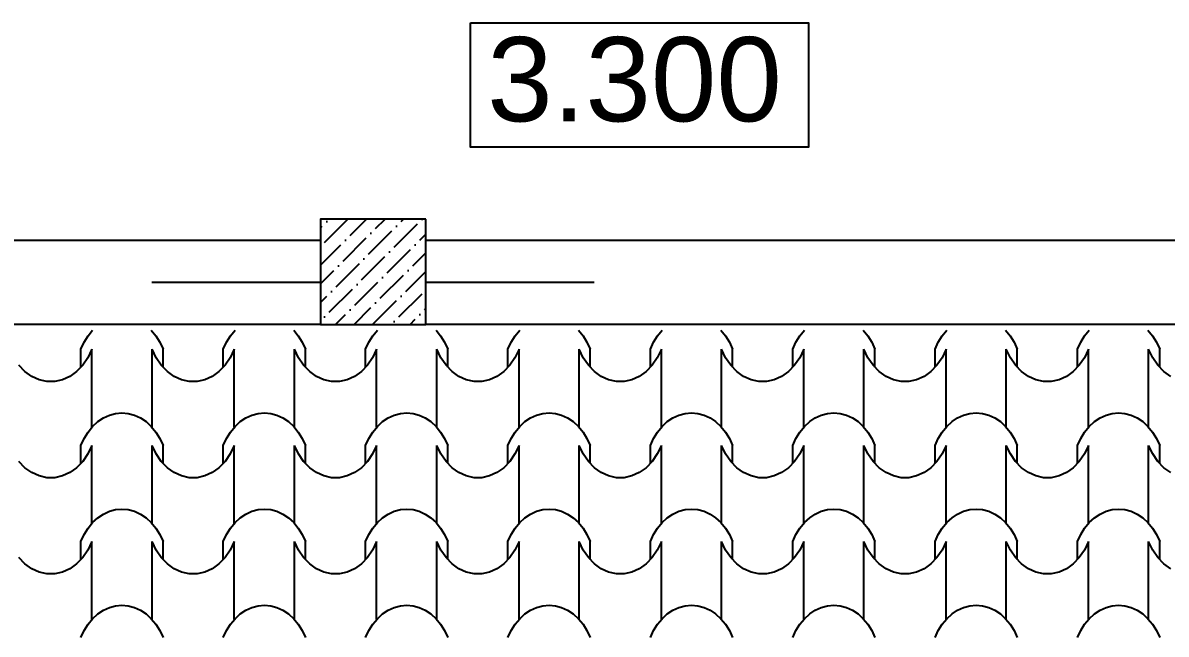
# Model space of a CAD drawing. Header units: millimetres. Extents: x 42452 to 2852333, y -419346 to 834876.
# Drawn here: x 2629564 to 2634989, y 672191 to 675093 of the extents above; entities that cross this region are included whole.
import ezdxf

# ---------------------------------------------------------------- set-up
doc = ezdxf.new("R2010")
doc.units = ezdxf.units.MM
doc.layers.add('memar', color=7, linetype='Continuous', lineweight=25)
doc.styles.add('GENERATED_STYLE_1', font='times.ttf')

msp = doc.modelspace()

# ---------------------------------------------------------------- hatches: boundary and pattern name
at = {"layer": 'memar', "lineweight": 25}
h = msp.add_hatch(dxfattribs=at)
h.set_pattern_fill('ANSI36', color=256, scale=500)
h.set_pattern_definition([(45, (896837.99, 3130561.63), (33.1456304, 121.533978), [156.25, -31.25, 0, -31.25])])
h.paths.add_polyline_path([(2630976.13986, 674161.54702), (2630976.13986, 673661.54702), (2631476.13986, 673661.54702), (2631476.13986, 674161.54702)])

# ---------------------------------------------------------------- linework, layer by layer
at = {"layer": 'memar', "color": 7, "linetype": 'Continuous', "lineweight": 25}
for p, q in [((2629873.83247, 673607.20782), (2629895.65446, 673633.83559)), ((2630173.99548, 673633.83559), (2630195.81747, 673607.20782)), ((2630549.39196, 673607.20782), (2630571.21395, 673633.83559)), ((2630849.55498, 673633.83559), (2630871.37697, 673607.20782)), ((2631224.95146, 673607.20782), (2631246.77345, 673633.83559)), ((2631525.11447, 673633.83559), (2631546.93646, 673607.20782)), ((2631900.51095, 673607.20782), (2631922.33294, 673633.83559)), ((2632200.67396, 673633.83559), (2632222.49595, 673607.20782)), ((2632576.07044, 673607.20782), (2632597.89243, 673633.83559)), ((2632876.23346, 673633.83559), (2632898.05545, 673607.20782)), ((2633251.62994, 673607.20782), (2633273.45193, 673633.83559)), ((2633551.79295, 673633.83559), (2633573.61494, 673607.20782)), ((2633927.18943, 673607.20782), (2633949.01142, 673633.83559)), ((2634227.35245, 673633.83559), (2634249.17443, 673607.20782)), ((2634602.74893, 673607.20782), (2634624.57092, 673633.83559)), ((2634902.91194, 673633.83559), (2634924.73393, 673607.20782)), ((2629839.80774, 673543.73813), (2629855.09716, 673576.98216)), ((2629855.09716, 673576.98216), (2629873.83247, 673607.20782)), ((2630195.81747, 673607.20782), (2630214.55278, 673576.98216)), ((2630214.55278, 673576.98216), (2630229.8422, 673543.73813)), ((2630515.36724, 673543.73813), (2630530.65666, 673576.98216)), ((2630530.65666, 673576.98216), (2630549.39196, 673607.20782)), ((2630871.37697, 673607.20782), (2630890.11227, 673576.98216)), ((2630890.11227, 673576.98216), (2630905.40169, 673543.73813)), ((2631190.92673, 673543.73813), (2631206.21615, 673576.98216)), ((2631206.21615, 673576.98216), (2631224.95146, 673607.20782)), ((2631546.93646, 673607.20782), (2631565.67177, 673576.98216)), ((2631565.67177, 673576.98216), (2631580.96119, 673543.73813)), ((2631866.48622, 673543.73813), (2631881.77564, 673576.98216)), ((2631881.77564, 673576.98216), (2631900.51095, 673607.20782)), ((2632222.49595, 673607.20782), (2632241.23126, 673576.98216)), ((2632241.23126, 673576.98216), (2632256.52068, 673543.73813)), ((2632542.04572, 673543.73813), (2632557.33514, 673576.98216)), ((2632557.33514, 673576.98216), (2632576.07044, 673607.20782)), ((2632898.05545, 673607.20782), (2632916.79076, 673576.98216)), ((2632916.79076, 673576.98216), (2632932.08017, 673543.73813)), ((2633217.60521, 673543.73813), (2633232.89463, 673576.98216)), ((2633232.89463, 673576.98216), (2633251.62994, 673607.20782)), ((2633573.61494, 673607.20782), (2633592.35025, 673576.98216)), ((2633592.35025, 673576.98216), (2633607.63967, 673543.73813)), ((2633893.16471, 673543.73813), (2633908.45412, 673576.98216)), ((2633908.45412, 673576.98216), (2633927.18943, 673607.20782)), ((2634249.17443, 673607.20782), (2634267.90974, 673576.98216)), ((2634267.90974, 673576.98216), (2634283.19916, 673543.73813)), ((2634568.7242, 673543.73813), (2634584.01362, 673576.98216)), ((2634584.01362, 673576.98216), (2634602.74893, 673607.20782)), ((2634924.73393, 673607.20782), (2634943.46924, 673576.98216)), ((2634943.46924, 673576.98216), (2634958.75866, 673543.73813)), ((2629839.80774, 673458.65413), (2629839.80774, 673543.73813)), ((2629872.74329, 673503.22893), (2629848.32555, 673467.49899)), ((2629892.06245, 673543.73813), (2629872.74329, 673503.22893)), ((2629892.06245, 673358.66444), (2629892.06245, 673543.73813)), ((2630177.58749, 673358.66444), (2630177.58749, 673543.73813)), ((2630196.90665, 673503.22893), (2630177.58749, 673543.73813)), ((2630221.32439, 673467.49899), (2630196.90665, 673503.22893)), ((2630229.8422, 673458.65413), (2630229.8422, 673543.73813)), ((2630515.36724, 673458.65413), (2630515.36724, 673543.73813)), ((2630548.30278, 673503.22893), (2630523.88505, 673467.49899)), ((2630567.62195, 673543.73813), (2630548.30278, 673503.22893)), ((2630567.62195, 673358.66444), (2630567.62195, 673543.73813)), ((2630853.14698, 673358.66444), (2630853.14698, 673543.73813)), ((2630872.46615, 673503.22893), (2630853.14698, 673543.73813)), ((2630896.88388, 673467.49899), (2630872.46615, 673503.22893)), ((2630905.40169, 673458.65413), (2630905.40169, 673543.73813)), ((2631190.92673, 673458.65413), (2631190.92673, 673543.73813)), ((2631223.86228, 673503.22893), (2631199.44454, 673467.49899)), ((2631243.18144, 673543.73813), (2631223.86228, 673503.22893)), ((2631243.18144, 673358.66444), (2631243.18144, 673543.73813)), ((2631528.70648, 673358.66444), (2631528.70648, 673543.73813)), ((2631548.02564, 673503.22893), (2631528.70648, 673543.73813)), ((2631572.44338, 673467.49899), (2631548.02564, 673503.22893)), ((2631580.96119, 673458.65413), (2631580.96119, 673543.73813)), ((2631866.48622, 673458.65413), (2631866.48622, 673543.73813)), ((2631899.42177, 673503.22893), (2631875.00403, 673467.49899)), ((2631918.74093, 673543.73813), (2631899.42177, 673503.22893)), ((2631918.74093, 673358.66444), (2631918.74093, 673543.73813)), ((2632204.26597, 673358.66444), (2632204.26597, 673543.73813)), ((2632223.58514, 673503.22893), (2632204.26597, 673543.73813)), ((2632248.00287, 673467.49899), (2632223.58514, 673503.22893)), ((2632256.52068, 673458.65413), (2632256.52068, 673543.73813)), ((2632542.04572, 673458.65413), (2632542.04572, 673543.73813)), ((2632574.98126, 673503.22893), (2632550.56353, 673467.49899)), ((2632594.30043, 673543.73813), (2632574.98126, 673503.22893)), ((2632594.30043, 673358.66444), (2632594.30043, 673543.73813)), ((2632879.82547, 673358.66444), (2632879.82547, 673543.73813)), ((2632899.14463, 673503.22893), (2632879.82547, 673543.73813)), ((2632923.56236, 673467.49899), (2632899.14463, 673503.22893)), ((2632932.08017, 673458.65413), (2632932.08017, 673543.73813)), ((2633217.60521, 673458.65413), (2633217.60521, 673543.73813)), ((2633250.54076, 673503.22893), (2633226.12302, 673467.49899)), ((2633269.85992, 673543.73813), (2633250.54076, 673503.22893)), ((2633269.85992, 673358.66444), (2633269.85992, 673543.73813)), ((2633555.38496, 673358.66444), (2633555.38496, 673543.73813)), ((2633574.70412, 673503.22893), (2633555.38496, 673543.73813)), ((2633599.12186, 673467.49899), (2633574.70412, 673503.22893)), ((2633607.63967, 673458.65413), (2633607.63967, 673543.73813)), ((2633893.16471, 673458.65413), (2633893.16471, 673543.73813)), ((2633926.10025, 673503.22893), (2633901.68252, 673467.49899)), ((2633945.41941, 673543.73813), (2633926.10025, 673503.22893)), ((2633945.41941, 673358.66444), (2633945.41941, 673543.73813)), ((2634230.94445, 673358.66444), (2634230.94445, 673543.73813)), ((2634250.26362, 673503.22893), (2634230.94445, 673543.73813)), ((2634274.68135, 673467.49899), (2634250.26362, 673503.22893)), ((2634283.19916, 673458.65413), (2634283.19916, 673543.73813)), ((2634568.7242, 673458.65413), (2634568.7242, 673543.73813)), ((2634601.65974, 673503.22893), (2634577.24201, 673467.49899)), ((2634620.97891, 673543.73813), (2634601.65974, 673503.22893)), ((2634620.97891, 673358.66444), (2634620.97891, 673543.73813)), ((2634906.50395, 673358.66444), (2634906.50395, 673543.73813)), ((2634925.82311, 673503.22893), (2634906.50395, 673543.73813)), ((2634950.24085, 673467.49899), (2634925.82311, 673503.22893)), ((2634958.75866, 673458.65413), (2634958.75866, 673543.73813)), ((2629574.57262, 673437.58517), (2629545.7649, 673467.49899)), ((2629848.32555, 673467.49899), (2629819.51782, 673437.58517)), ((2630250.13212, 673437.58517), (2630221.32439, 673467.49899)), ((2630523.88505, 673467.49899), (2630495.07732, 673437.58517)), ((2630925.69161, 673437.58517), (2630896.88388, 673467.49899)), ((2631199.44454, 673467.49899), (2631170.63681, 673437.58517)), ((2631601.2511, 673437.58517), (2631572.44338, 673467.49899)), ((2631875.00403, 673467.49899), (2631846.19631, 673437.58517)), ((2632276.8106, 673437.58517), (2632248.00287, 673467.49899)), ((2632550.56353, 673467.49899), (2632521.7558, 673437.58517)), ((2632952.37009, 673437.58517), (2632923.56236, 673467.49899)), ((2633226.12302, 673467.49899), (2633197.31529, 673437.58517)), ((2633627.92959, 673437.58517), (2633599.12186, 673467.49899)), ((2633901.68252, 673467.49899), (2633872.87479, 673437.58517)), ((2634303.48908, 673437.58517), (2634274.68135, 673467.49899)), ((2634577.24201, 673467.49899), (2634548.43428, 673437.58517)), ((2634979.04857, 673437.58517), (2634950.24085, 673467.49899)), ((2629606.93438, 673414.35552), (2629574.57262, 673437.58517)), ((2629641.91105, 673398.48415), (2629606.93438, 673414.35552)), ((2629678.48766, 673390.43163), (2629641.91105, 673398.48415)), ((2629752.1794, 673398.48415), (2629715.60279, 673390.43163)), ((2629787.15607, 673414.35552), (2629752.1794, 673398.48415)), ((2629819.51782, 673437.58517), (2629787.15607, 673414.35552)), ((2630282.49387, 673414.35552), (2630250.13212, 673437.58517)), ((2630317.47054, 673398.48415), (2630282.49387, 673414.35552)), ((2630354.04715, 673390.43163), (2630317.47054, 673398.48415)), ((2630427.73889, 673398.48415), (2630391.16228, 673390.43163)), ((2630462.71557, 673414.35552), (2630427.73889, 673398.48415)), ((2630495.07732, 673437.58517), (2630462.71557, 673414.35552)), ((2630958.05336, 673414.35552), (2630925.69161, 673437.58517)), ((2630993.03004, 673398.48415), (2630958.05336, 673414.35552)), ((2631029.60665, 673390.43163), (2630993.03004, 673398.48415)), ((2631103.29839, 673398.48415), (2631066.72178, 673390.43163)), ((2631138.27506, 673414.35552), (2631103.29839, 673398.48415)), ((2631170.63681, 673437.58517), (2631138.27506, 673414.35552)), ((2631633.61286, 673414.35552), (2631601.2511, 673437.58517)), ((2631668.58953, 673398.48415), (2631633.61286, 673414.35552)), ((2631705.16614, 673390.43163), (2631668.58953, 673398.48415)), ((2631778.85788, 673398.48415), (2631742.28127, 673390.43163)), ((2631813.83455, 673414.35552), (2631778.85788, 673398.48415)), ((2631846.19631, 673437.58517), (2631813.83455, 673414.35552)), ((2632309.17235, 673414.35552), (2632276.8106, 673437.58517)), ((2632344.14903, 673398.48415), (2632309.17235, 673414.35552)), ((2632380.72563, 673390.43163), (2632344.14903, 673398.48415)), ((2632454.41737, 673398.48415), (2632417.84076, 673390.43163)), ((2632489.39405, 673414.35552), (2632454.41737, 673398.48415)), ((2632521.7558, 673437.58517), (2632489.39405, 673414.35552)), ((2632984.73185, 673414.35552), (2632952.37009, 673437.58517)), ((2633019.70852, 673398.48415), (2632984.73185, 673414.35552)), ((2633056.28513, 673390.43163), (2633019.70852, 673398.48415)), ((2633129.97687, 673398.48415), (2633093.40026, 673390.43163)), ((2633164.95354, 673414.35552), (2633129.97687, 673398.48415)), ((2633197.31529, 673437.58517), (2633164.95354, 673414.35552)), ((2633660.29134, 673414.35552), (2633627.92959, 673437.58517)), ((2633695.26801, 673398.48415), (2633660.29134, 673414.35552)), ((2633731.84462, 673390.43163), (2633695.26801, 673398.48415)), ((2633805.53636, 673398.48415), (2633768.95975, 673390.43163)), ((2633840.51303, 673414.35552), (2633805.53636, 673398.48415)), ((2633872.87479, 673437.58517), (2633840.51303, 673414.35552)), ((2634335.85083, 673414.35552), (2634303.48908, 673437.58517)), ((2634370.82751, 673398.48415), (2634335.85083, 673414.35552)), ((2634407.40412, 673390.43163), (2634370.82751, 673398.48415)), ((2634481.09585, 673398.48415), (2634444.51925, 673390.43163)), ((2634516.07253, 673414.35552), (2634481.09585, 673398.48415)), ((2634548.43428, 673437.58517), (2634516.07253, 673414.35552)), ((2635011.41033, 673414.35552), (2634979.04857, 673437.58517)), ((2629697.04522, 673390.43163), (2629678.48766, 673390.43163)), ((2629715.60279, 673390.43163), (2629697.04522, 673390.43163)), ((2629892.06245, 673173.59076), (2629892.06245, 673358.66444)), ((2630177.58749, 673173.59076), (2630177.58749, 673358.66444)), ((2630372.60472, 673390.43163), (2630354.04715, 673390.43163)), ((2630391.16228, 673390.43163), (2630372.60472, 673390.43163)), ((2630567.62195, 673173.59076), (2630567.62195, 673358.66444)), ((2630853.14698, 673173.59076), (2630853.14698, 673358.66444)), ((2631048.16421, 673390.43163), (2631029.60665, 673390.43163)), ((2631066.72178, 673390.43163), (2631048.16421, 673390.43163)), ((2631243.18144, 673173.59076), (2631243.18144, 673358.66444)), ((2631528.70648, 673173.59076), (2631528.70648, 673358.66444)), ((2631723.72371, 673390.43163), (2631705.16614, 673390.43163)), ((2631742.28127, 673390.43163), (2631723.72371, 673390.43163)), ((2631918.74093, 673173.59076), (2631918.74093, 673358.66444)), ((2632204.26597, 673173.59076), (2632204.26597, 673358.66444)), ((2632399.2832, 673390.43163), (2632380.72563, 673390.43163)), ((2632417.84076, 673390.43163), (2632399.2832, 673390.43163)), ((2632594.30043, 673173.59076), (2632594.30043, 673358.66444)), ((2632879.82547, 673173.59076), (2632879.82547, 673358.66444)), ((2633074.84269, 673390.43163), (2633056.28513, 673390.43163)), ((2633093.40026, 673390.43163), (2633074.84269, 673390.43163)), ((2633269.85992, 673173.59076), (2633269.85992, 673358.66444)), ((2633555.38496, 673173.59076), (2633555.38496, 673358.66444)), ((2633750.40219, 673390.43163), (2633731.84462, 673390.43163)), ((2633768.95975, 673390.43163), (2633750.40219, 673390.43163)), ((2633945.41941, 673173.59076), (2633945.41941, 673358.66444)), ((2634230.94445, 673173.59076), (2634230.94445, 673358.66444)), ((2634425.96168, 673390.43163), (2634407.40412, 673390.43163)), ((2634444.51925, 673390.43163), (2634425.96168, 673390.43163)), ((2634620.97891, 673173.59076), (2634620.97891, 673358.66444)), ((2634906.50395, 673173.59076), (2634906.50395, 673358.66444)), ((2629975.20983, 673231.08014), (2630004.72889, 673239.03852)), ((2630004.72889, 673239.03852), (2630034.82497, 673241.70837)), ((2630034.82497, 673241.70837), (2630064.92105, 673239.03852)), ((2630064.92105, 673239.03852), (2630094.44011, 673231.08014)), ((2630650.76933, 673231.08014), (2630680.28838, 673239.03852)), ((2630680.28838, 673239.03852), (2630710.38446, 673241.70837)), ((2630710.38446, 673241.70837), (2630740.48055, 673239.03852)), ((2630740.48055, 673239.03852), (2630769.9996, 673231.08014)), ((2631326.32882, 673231.08014), (2631355.84788, 673239.03852)), ((2631355.84788, 673239.03852), (2631385.94396, 673241.70837)), ((2631385.94396, 673241.70837), (2631416.04004, 673239.03852)), ((2631416.04004, 673239.03852), (2631445.5591, 673231.08014)), ((2632001.88831, 673231.08014), (2632031.40737, 673239.03852)), ((2632031.40737, 673239.03852), (2632061.50345, 673241.70837)), ((2632061.50345, 673241.70837), (2632091.59954, 673239.03852)), ((2632091.59954, 673239.03852), (2632121.11859, 673231.08014)), ((2632677.44781, 673231.08014), (2632706.96686, 673239.03852)), ((2632706.96686, 673239.03852), (2632737.06295, 673241.70837)), ((2632737.06295, 673241.70837), (2632767.15903, 673239.03852)), ((2632767.15903, 673239.03852), (2632796.67809, 673231.08014)), ((2633353.0073, 673231.08014), (2633382.52636, 673239.03852)), ((2633382.52636, 673239.03852), (2633412.62244, 673241.70837)), ((2633412.62244, 673241.70837), (2633442.71852, 673239.03852)), ((2633442.71852, 673239.03852), (2633472.23758, 673231.08014)), ((2634028.56679, 673231.08014), (2634058.08585, 673239.03852)), ((2634058.08585, 673239.03852), (2634088.18193, 673241.70837)), ((2634088.18193, 673241.70837), (2634118.27802, 673239.03852)), ((2634118.27802, 673239.03852), (2634147.79707, 673231.08014)), ((2634704.12629, 673231.08014), (2634733.64534, 673239.03852)), ((2634733.64534, 673239.03852), (2634763.74143, 673241.70837)), ((2634763.74143, 673241.70837), (2634793.83751, 673239.03852)), ((2634793.83751, 673239.03852), (2634823.35657, 673231.08014)), ((2629895.65446, 673177.48726), (2629920.14474, 673200.00663)), ((2629920.14474, 673200.00663), (2629946.83377, 673217.98582)), ((2629946.83377, 673217.98582), (2629975.20983, 673231.08014)), ((2630094.44011, 673231.08014), (2630122.81618, 673217.98582)), ((2630122.81618, 673217.98582), (2630149.5052, 673200.00663)), ((2630149.5052, 673200.00663), (2630173.99548, 673177.48726)), ((2630571.21395, 673177.48726), (2630595.70423, 673200.00663)), ((2630595.70423, 673200.00663), (2630622.39326, 673217.98582)), ((2630622.39326, 673217.98582), (2630650.76933, 673231.08014)), ((2630769.9996, 673231.08014), (2630798.37567, 673217.98582)), ((2630798.37567, 673217.98582), (2630825.0647, 673200.00663)), ((2630825.0647, 673200.00663), (2630849.55498, 673177.48726)), ((2631246.77345, 673177.48726), (2631271.26373, 673200.00663)), ((2631271.26373, 673200.00663), (2631297.95275, 673217.98582)), ((2631297.95275, 673217.98582), (2631326.32882, 673231.08014)), ((2631445.5591, 673231.08014), (2631473.93516, 673217.98582)), ((2631473.93516, 673217.98582), (2631500.62419, 673200.00663)), ((2631500.62419, 673200.00663), (2631525.11447, 673177.48726)), ((2631922.33294, 673177.48726), (2631946.82322, 673200.00663)), ((2631946.82322, 673200.00663), (2631973.51225, 673217.98582)), ((2631973.51225, 673217.98582), (2632001.88831, 673231.08014)), ((2632121.11859, 673231.08014), (2632149.49466, 673217.98582)), ((2632149.49466, 673217.98582), (2632176.18368, 673200.00663)), ((2632176.18368, 673200.00663), (2632200.67396, 673177.48726)), ((2632597.89243, 673177.48726), (2632622.38272, 673200.00663)), ((2632622.38272, 673200.00663), (2632649.07174, 673217.98582)), ((2632649.07174, 673217.98582), (2632677.44781, 673231.08014)), ((2632796.67809, 673231.08014), (2632825.05415, 673217.98582)), ((2632825.05415, 673217.98582), (2632851.74318, 673200.00663)), ((2632851.74318, 673200.00663), (2632876.23346, 673177.48726)), ((2633273.45193, 673177.48726), (2633297.94221, 673200.00663)), ((2633297.94221, 673200.00663), (2633324.63123, 673217.98582)), ((2633324.63123, 673217.98582), (2633353.0073, 673231.08014)), ((2633472.23758, 673231.08014), (2633500.61364, 673217.98582)), ((2633500.61364, 673217.98582), (2633527.30267, 673200.00663)), ((2633527.30267, 673200.00663), (2633551.79295, 673177.48726)), ((2633949.01142, 673177.48726), (2633973.5017, 673200.00663)), ((2633973.5017, 673200.00663), (2634000.19073, 673217.98582)), ((2634000.19073, 673217.98582), (2634028.56679, 673231.08014)), ((2634147.79707, 673231.08014), (2634176.17314, 673217.98582)), ((2634176.17314, 673217.98582), (2634202.86216, 673200.00663)), ((2634202.86216, 673200.00663), (2634227.35245, 673177.48726)), ((2634624.57092, 673177.48726), (2634649.0612, 673200.00663)), ((2634649.0612, 673200.00663), (2634675.75022, 673217.98582)), ((2634675.75022, 673217.98582), (2634704.12629, 673231.08014)), ((2634823.35657, 673231.08014), (2634851.73263, 673217.98582)), ((2634851.73263, 673217.98582), (2634878.42166, 673200.00663)), ((2634878.42166, 673200.00663), (2634902.91194, 673177.48726)), ((2629855.09716, 673120.63382), (2629873.83247, 673150.85948)), ((2629873.83247, 673150.85948), (2629895.65446, 673177.48726)), ((2630173.99548, 673177.48726), (2630195.81747, 673150.85948)), ((2630195.81747, 673150.85948), (2630214.55278, 673120.63382)), ((2630530.65666, 673120.63382), (2630549.39196, 673150.85948)), ((2630549.39196, 673150.85948), (2630571.21395, 673177.48726)), ((2630849.55498, 673177.48726), (2630871.37697, 673150.85948)), ((2630871.37697, 673150.85948), (2630890.11227, 673120.63382)), ((2631206.21615, 673120.63382), (2631224.95146, 673150.85948)), ((2631224.95146, 673150.85948), (2631246.77345, 673177.48726)), ((2631525.11447, 673177.48726), (2631546.93646, 673150.85948)), ((2631546.93646, 673150.85948), (2631565.67177, 673120.63382)), ((2631881.77564, 673120.63382), (2631900.51095, 673150.85948)), ((2631900.51095, 673150.85948), (2631922.33294, 673177.48726)), ((2632200.67396, 673177.48726), (2632222.49595, 673150.85948)), ((2632222.49595, 673150.85948), (2632241.23126, 673120.63382)), ((2632557.33514, 673120.63382), (2632576.07044, 673150.85948)), ((2632576.07044, 673150.85948), (2632597.89243, 673177.48726)), ((2632876.23346, 673177.48726), (2632898.05545, 673150.85948)), ((2632898.05545, 673150.85948), (2632916.79076, 673120.63382)), ((2633232.89463, 673120.63382), (2633251.62994, 673150.85948)), ((2633251.62994, 673150.85948), (2633273.45193, 673177.48726)), ((2633551.79295, 673177.48726), (2633573.61494, 673150.85948)), ((2633573.61494, 673150.85948), (2633592.35025, 673120.63382)), ((2633908.45412, 673120.63382), (2633927.18943, 673150.85948)), ((2633927.18943, 673150.85948), (2633949.01142, 673177.48726)), ((2634227.35245, 673177.48726), (2634249.17443, 673150.85948)), ((2634249.17443, 673150.85948), (2634267.90974, 673120.63382)), ((2634584.01362, 673120.63382), (2634602.74893, 673150.85948)), ((2634602.74893, 673150.85948), (2634624.57092, 673177.48726)), ((2634902.91194, 673177.48726), (2634924.73393, 673150.85948)), ((2634924.73393, 673150.85948), (2634943.46924, 673120.63382)), ((2629839.80774, 673087.38979), (2629855.09716, 673120.63382)), ((2629839.80774, 673002.3058), (2629839.80774, 673087.38979)), ((2629892.06245, 673087.38979), (2629872.74329, 673046.88059)), ((2629892.06245, 672902.31611), (2629892.06245, 673087.38979)), ((2630177.58749, 672902.31611), (2630177.58749, 673087.38979)), ((2630196.90665, 673046.88059), (2630177.58749, 673087.38979)), ((2630214.55278, 673120.63382), (2630229.8422, 673087.38979)), ((2630229.8422, 673002.3058), (2630229.8422, 673087.38979)), ((2630515.36724, 673087.38979), (2630530.65666, 673120.63382)), ((2630515.36724, 673002.3058), (2630515.36724, 673087.38979)), ((2630567.62195, 673087.38979), (2630548.30278, 673046.88059)), ((2630567.62195, 672902.31611), (2630567.62195, 673087.38979)), ((2630853.14698, 672902.31611), (2630853.14698, 673087.38979)), ((2630872.46615, 673046.88059), (2630853.14698, 673087.38979)), ((2630890.11227, 673120.63382), (2630905.40169, 673087.38979)), ((2630905.40169, 673002.3058), (2630905.40169, 673087.38979)), ((2631190.92673, 673087.38979), (2631206.21615, 673120.63382)), ((2631190.92673, 673002.3058), (2631190.92673, 673087.38979)), ((2631243.18144, 673087.38979), (2631223.86228, 673046.88059)), ((2631243.18144, 672902.31611), (2631243.18144, 673087.38979)), ((2631528.70648, 672902.31611), (2631528.70648, 673087.38979)), ((2631548.02564, 673046.88059), (2631528.70648, 673087.38979)), ((2631565.67177, 673120.63382), (2631580.96119, 673087.38979)), ((2631580.96119, 673002.3058), (2631580.96119, 673087.38979)), ((2631866.48622, 673087.38979), (2631881.77564, 673120.63382)), ((2631866.48622, 673002.3058), (2631866.48622, 673087.38979)), ((2631918.74093, 673087.38979), (2631899.42177, 673046.88059)), ((2631918.74093, 672902.31611), (2631918.74093, 673087.38979)), ((2632204.26597, 672902.31611), (2632204.26597, 673087.38979)), ((2632223.58514, 673046.88059), (2632204.26597, 673087.38979)), ((2632241.23126, 673120.63382), (2632256.52068, 673087.38979)), ((2632256.52068, 673002.3058), (2632256.52068, 673087.38979)), ((2632542.04572, 673087.38979), (2632557.33514, 673120.63382)), ((2632542.04572, 673002.3058), (2632542.04572, 673087.38979)), ((2632594.30043, 673087.38979), (2632574.98126, 673046.88059)), ((2632594.30043, 672902.31611), (2632594.30043, 673087.38979)), ((2632879.82547, 672902.31611), (2632879.82547, 673087.38979)), ((2632899.14463, 673046.88059), (2632879.82547, 673087.38979)), ((2632916.79076, 673120.63382), (2632932.08017, 673087.38979)), ((2632932.08017, 673002.3058), (2632932.08017, 673087.38979)), ((2633217.60521, 673087.38979), (2633232.89463, 673120.63382)), ((2633217.60521, 673002.3058), (2633217.60521, 673087.38979)), ((2633269.85992, 673087.38979), (2633250.54076, 673046.88059)), ((2633269.85992, 672902.31611), (2633269.85992, 673087.38979)), ((2633555.38496, 672902.31611), (2633555.38496, 673087.38979)), ((2633574.70412, 673046.88059), (2633555.38496, 673087.38979)), ((2633592.35025, 673120.63382), (2633607.63967, 673087.38979)), ((2633607.63967, 673002.3058), (2633607.63967, 673087.38979)), ((2633893.16471, 673087.38979), (2633908.45412, 673120.63382)), ((2633893.16471, 673002.3058), (2633893.16471, 673087.38979)), ((2633945.41941, 673087.38979), (2633926.10025, 673046.88059)), ((2633945.41941, 672902.31611), (2633945.41941, 673087.38979)), ((2634230.94445, 672902.31611), (2634230.94445, 673087.38979)), ((2634250.26362, 673046.88059), (2634230.94445, 673087.38979)), ((2634267.90974, 673120.63382), (2634283.19916, 673087.38979)), ((2634283.19916, 673002.3058), (2634283.19916, 673087.38979)), ((2634568.7242, 673087.38979), (2634584.01362, 673120.63382)), ((2634568.7242, 673002.3058), (2634568.7242, 673087.38979)), ((2634620.97891, 673087.38979), (2634601.65974, 673046.88059)), ((2634620.97891, 672902.31611), (2634620.97891, 673087.38979)), ((2634906.50395, 672902.31611), (2634906.50395, 673087.38979)), ((2634925.82311, 673046.88059), (2634906.50395, 673087.38979)), ((2634943.46924, 673120.63382), (2634958.75866, 673087.38979)), ((2634958.75866, 673002.3058), (2634958.75866, 673087.38979)), ((2629872.74329, 673046.88059), (2629848.32555, 673011.15066)), ((2630221.32439, 673011.15066), (2630196.90665, 673046.88059)), ((2630548.30278, 673046.88059), (2630523.88505, 673011.15066)), ((2630896.88388, 673011.15066), (2630872.46615, 673046.88059)), ((2631223.86228, 673046.88059), (2631199.44454, 673011.15066)), ((2631572.44338, 673011.15066), (2631548.02564, 673046.88059)), ((2631899.42177, 673046.88059), (2631875.00403, 673011.15066)), ((2632248.00287, 673011.15066), (2632223.58514, 673046.88059)), ((2632574.98126, 673046.88059), (2632550.56353, 673011.15066)), ((2632923.56236, 673011.15066), (2632899.14463, 673046.88059)), ((2633250.54076, 673046.88059), (2633226.12302, 673011.15066)), ((2633599.12186, 673011.15066), (2633574.70412, 673046.88059)), ((2633926.10025, 673046.88059), (2633901.68252, 673011.15066)), ((2634274.68135, 673011.15066), (2634250.26362, 673046.88059)), ((2634601.65974, 673046.88059), (2634577.24201, 673011.15066)), ((2634950.24085, 673011.15066), (2634925.82311, 673046.88059)), ((2629574.57262, 672981.23683), (2629545.7649, 673011.15066)), ((2629606.93438, 672958.00718), (2629574.57262, 672981.23683)), ((2629819.51782, 672981.23683), (2629787.15607, 672958.00718)), ((2629848.32555, 673011.15066), (2629819.51782, 672981.23683)), ((2630250.13212, 672981.23683), (2630221.32439, 673011.15066)), ((2630282.49387, 672958.00718), (2630250.13212, 672981.23683)), ((2630495.07732, 672981.23683), (2630462.71557, 672958.00718)), ((2630523.88505, 673011.15066), (2630495.07732, 672981.23683)), ((2630925.69161, 672981.23683), (2630896.88388, 673011.15066)), ((2630958.05336, 672958.00718), (2630925.69161, 672981.23683)), ((2631170.63681, 672981.23683), (2631138.27506, 672958.00718)), ((2631199.44454, 673011.15066), (2631170.63681, 672981.23683)), ((2631601.2511, 672981.23683), (2631572.44338, 673011.15066)), ((2631633.61286, 672958.00718), (2631601.2511, 672981.23683)), ((2631846.19631, 672981.23683), (2631813.83455, 672958.00718)), ((2631875.00403, 673011.15066), (2631846.19631, 672981.23683)), ((2632276.8106, 672981.23683), (2632248.00287, 673011.15066)), ((2632309.17235, 672958.00718), (2632276.8106, 672981.23683)), ((2632521.7558, 672981.23683), (2632489.39405, 672958.00718)), ((2632550.56353, 673011.15066), (2632521.7558, 672981.23683)), ((2632952.37009, 672981.23683), (2632923.56236, 673011.15066)), ((2632984.73185, 672958.00718), (2632952.37009, 672981.23683)), ((2633197.31529, 672981.23683), (2633164.95354, 672958.00718)), ((2633226.12302, 673011.15066), (2633197.31529, 672981.23683)), ((2633627.92959, 672981.23683), (2633599.12186, 673011.15066)), ((2633660.29134, 672958.00718), (2633627.92959, 672981.23683)), ((2633872.87479, 672981.23683), (2633840.51303, 672958.00718)), ((2633901.68252, 673011.15066), (2633872.87479, 672981.23683)), ((2634303.48908, 672981.23683), (2634274.68135, 673011.15066)), ((2634335.85083, 672958.00718), (2634303.48908, 672981.23683)), ((2634548.43428, 672981.23683), (2634516.07253, 672958.00718)), ((2634577.24201, 673011.15066), (2634548.43428, 672981.23683)), ((2634979.04857, 672981.23683), (2634950.24085, 673011.15066)), ((2635011.41033, 672958.00718), (2634979.04857, 672981.23683)), ((2629641.91105, 672942.13581), (2629606.93438, 672958.00718)), ((2629678.48766, 672934.08329), (2629641.91105, 672942.13581)), ((2629697.04522, 672934.08329), (2629678.48766, 672934.08329)), ((2629715.60279, 672934.08329), (2629697.04522, 672934.08329)), ((2629752.1794, 672942.13581), (2629715.60279, 672934.08329)), ((2629787.15607, 672958.00718), (2629752.1794, 672942.13581)), ((2630317.47054, 672942.13581), (2630282.49387, 672958.00718)), ((2630354.04715, 672934.08329), (2630317.47054, 672942.13581)), ((2630372.60472, 672934.08329), (2630354.04715, 672934.08329)), ((2630391.16228, 672934.08329), (2630372.60472, 672934.08329)), ((2630427.73889, 672942.13581), (2630391.16228, 672934.08329)), ((2630462.71557, 672958.00718), (2630427.73889, 672942.13581)), ((2630993.03004, 672942.13581), (2630958.05336, 672958.00718)), ((2631029.60665, 672934.08329), (2630993.03004, 672942.13581)), ((2631048.16421, 672934.08329), (2631029.60665, 672934.08329)), ((2631066.72178, 672934.08329), (2631048.16421, 672934.08329)), ((2631103.29839, 672942.13581), (2631066.72178, 672934.08329)), ((2631138.27506, 672958.00718), (2631103.29839, 672942.13581)), ((2631668.58953, 672942.13581), (2631633.61286, 672958.00718)), ((2631705.16614, 672934.08329), (2631668.58953, 672942.13581)), ((2631723.72371, 672934.08329), (2631705.16614, 672934.08329)), ((2631742.28127, 672934.08329), (2631723.72371, 672934.08329)), ((2631778.85788, 672942.13581), (2631742.28127, 672934.08329)), ((2631813.83455, 672958.00718), (2631778.85788, 672942.13581)), ((2632344.14903, 672942.13581), (2632309.17235, 672958.00718)), ((2632380.72563, 672934.08329), (2632344.14903, 672942.13581)), ((2632399.2832, 672934.08329), (2632380.72563, 672934.08329)), ((2632417.84076, 672934.08329), (2632399.2832, 672934.08329)), ((2632454.41737, 672942.13581), (2632417.84076, 672934.08329)), ((2632489.39405, 672958.00718), (2632454.41737, 672942.13581)), ((2633019.70852, 672942.13581), (2632984.73185, 672958.00718)), ((2633056.28513, 672934.08329), (2633019.70852, 672942.13581)), ((2633074.84269, 672934.08329), (2633056.28513, 672934.08329)), ((2633093.40026, 672934.08329), (2633074.84269, 672934.08329)), ((2633129.97687, 672942.13581), (2633093.40026, 672934.08329)), ((2633164.95354, 672958.00718), (2633129.97687, 672942.13581)), ((2633695.26801, 672942.13581), (2633660.29134, 672958.00718)), ((2633731.84462, 672934.08329), (2633695.26801, 672942.13581)), ((2633750.40219, 672934.08329), (2633731.84462, 672934.08329)), ((2633768.95975, 672934.08329), (2633750.40219, 672934.08329)), ((2633805.53636, 672942.13581), (2633768.95975, 672934.08329)), ((2633840.51303, 672958.00718), (2633805.53636, 672942.13581)), ((2634370.82751, 672942.13581), (2634335.85083, 672958.00718)), ((2634407.40412, 672934.08329), (2634370.82751, 672942.13581)), ((2634425.96168, 672934.08329), (2634407.40412, 672934.08329)), ((2634444.51925, 672934.08329), (2634425.96168, 672934.08329)), ((2634481.09585, 672942.13581), (2634444.51925, 672934.08329)), ((2634516.07253, 672958.00718), (2634481.09585, 672942.13581)), ((2629892.06245, 672717.24242), (2629892.06245, 672902.31611)), ((2630177.58749, 672717.24242), (2630177.58749, 672902.31611)), ((2630567.62195, 672717.24242), (2630567.62195, 672902.31611)), ((2630853.14698, 672717.24242), (2630853.14698, 672902.31611)), ((2631243.18144, 672717.24242), (2631243.18144, 672902.31611)), ((2631528.70648, 672717.24242), (2631528.70648, 672902.31611)), ((2631918.74093, 672717.24242), (2631918.74093, 672902.31611)), ((2632204.26597, 672717.24242), (2632204.26597, 672902.31611)), ((2632594.30043, 672717.24242), (2632594.30043, 672902.31611)), ((2632879.82547, 672717.24242), (2632879.82547, 672902.31611)), ((2633269.85992, 672717.24242), (2633269.85992, 672902.31611)), ((2633555.38496, 672717.24242), (2633555.38496, 672902.31611)), ((2633945.41941, 672717.24242), (2633945.41941, 672902.31611)), ((2634230.94445, 672717.24242), (2634230.94445, 672902.31611)), ((2634620.97891, 672717.24242), (2634620.97891, 672902.31611)), ((2634906.50395, 672717.24242), (2634906.50395, 672902.31611)), ((2629895.65446, 672721.13892), (2629920.14474, 672743.65829)), ((2629920.14474, 672743.65829), (2629946.83377, 672761.63749)), ((2629946.83377, 672761.63749), (2629975.20983, 672774.7318)), ((2629975.20983, 672774.7318), (2630004.72889, 672782.69018)), ((2630004.72889, 672782.69018), (2630034.82497, 672785.36003)), ((2630034.82497, 672785.36003), (2630064.92105, 672782.69018)), ((2630064.92105, 672782.69018), (2630094.44011, 672774.7318)), ((2630094.44011, 672774.7318), (2630122.81618, 672761.63749)), ((2630122.81618, 672761.63749), (2630149.5052, 672743.65829)), ((2630149.5052, 672743.65829), (2630173.99548, 672721.13892)), ((2630571.21395, 672721.13892), (2630595.70423, 672743.65829)), ((2630595.70423, 672743.65829), (2630622.39326, 672761.63749)), ((2630622.39326, 672761.63749), (2630650.76933, 672774.7318)), ((2630650.76933, 672774.7318), (2630680.28838, 672782.69018)), ((2630680.28838, 672782.69018), (2630710.38446, 672785.36003)), ((2630710.38446, 672785.36003), (2630740.48055, 672782.69018)), ((2630740.48055, 672782.69018), (2630769.9996, 672774.7318)), ((2630769.9996, 672774.7318), (2630798.37567, 672761.63749)), ((2630798.37567, 672761.63749), (2630825.0647, 672743.65829)), ((2630825.0647, 672743.65829), (2630849.55498, 672721.13892)), ((2631246.77345, 672721.13892), (2631271.26373, 672743.65829)), ((2631271.26373, 672743.65829), (2631297.95275, 672761.63749)), ((2631297.95275, 672761.63749), (2631326.32882, 672774.7318)), ((2631326.32882, 672774.7318), (2631355.84788, 672782.69018)), ((2631355.84788, 672782.69018), (2631385.94396, 672785.36003)), ((2631385.94396, 672785.36003), (2631416.04004, 672782.69018)), ((2631416.04004, 672782.69018), (2631445.5591, 672774.7318)), ((2631445.5591, 672774.7318), (2631473.93516, 672761.63749)), ((2631473.93516, 672761.63749), (2631500.62419, 672743.65829)), ((2631500.62419, 672743.65829), (2631525.11447, 672721.13892)), ((2631922.33294, 672721.13892), (2631946.82322, 672743.65829)), ((2631946.82322, 672743.65829), (2631973.51225, 672761.63749)), ((2631973.51225, 672761.63749), (2632001.88831, 672774.7318)), ((2632001.88831, 672774.7318), (2632031.40737, 672782.69018)), ((2632031.40737, 672782.69018), (2632061.50345, 672785.36003)), ((2632061.50345, 672785.36003), (2632091.59954, 672782.69018)), ((2632091.59954, 672782.69018), (2632121.11859, 672774.7318)), ((2632121.11859, 672774.7318), (2632149.49466, 672761.63749)), ((2632149.49466, 672761.63749), (2632176.18368, 672743.65829)), ((2632176.18368, 672743.65829), (2632200.67396, 672721.13892)), ((2632597.89243, 672721.13892), (2632622.38272, 672743.65829)), ((2632622.38272, 672743.65829), (2632649.07174, 672761.63749)), ((2632649.07174, 672761.63749), (2632677.44781, 672774.7318)), ((2632677.44781, 672774.7318), (2632706.96686, 672782.69018)), ((2632706.96686, 672782.69018), (2632737.06295, 672785.36003)), ((2632737.06295, 672785.36003), (2632767.15903, 672782.69018)), ((2632767.15903, 672782.69018), (2632796.67809, 672774.7318)), ((2632796.67809, 672774.7318), (2632825.05415, 672761.63749)), ((2632825.05415, 672761.63749), (2632851.74318, 672743.65829)), ((2632851.74318, 672743.65829), (2632876.23346, 672721.13892)), ((2633273.45193, 672721.13892), (2633297.94221, 672743.65829)), ((2633297.94221, 672743.65829), (2633324.63123, 672761.63749)), ((2633324.63123, 672761.63749), (2633353.0073, 672774.7318)), ((2633353.0073, 672774.7318), (2633382.52636, 672782.69018)), ((2633382.52636, 672782.69018), (2633412.62244, 672785.36003)), ((2633412.62244, 672785.36003), (2633442.71852, 672782.69018)), ((2633442.71852, 672782.69018), (2633472.23758, 672774.7318)), ((2633472.23758, 672774.7318), (2633500.61364, 672761.63749)), ((2633500.61364, 672761.63749), (2633527.30267, 672743.65829)), ((2633527.30267, 672743.65829), (2633551.79295, 672721.13892)), ((2633949.01142, 672721.13892), (2633973.5017, 672743.65829)), ((2633973.5017, 672743.65829), (2634000.19073, 672761.63749)), ((2634000.19073, 672761.63749), (2634028.56679, 672774.7318)), ((2634028.56679, 672774.7318), (2634058.08585, 672782.69018)), ((2634058.08585, 672782.69018), (2634088.18193, 672785.36003)), ((2634088.18193, 672785.36003), (2634118.27802, 672782.69018)), ((2634118.27802, 672782.69018), (2634147.79707, 672774.7318)), ((2634147.79707, 672774.7318), (2634176.17314, 672761.63749)), ((2634176.17314, 672761.63749), (2634202.86216, 672743.65829)), ((2634202.86216, 672743.65829), (2634227.35245, 672721.13892)), ((2634624.57092, 672721.13892), (2634649.0612, 672743.65829)), ((2634649.0612, 672743.65829), (2634675.75022, 672761.63749)), ((2634675.75022, 672761.63749), (2634704.12629, 672774.7318)), ((2634704.12629, 672774.7318), (2634733.64534, 672782.69018)), ((2634733.64534, 672782.69018), (2634763.74143, 672785.36003)), ((2634763.74143, 672785.36003), (2634793.83751, 672782.69018)), ((2634793.83751, 672782.69018), (2634823.35657, 672774.7318)), ((2634823.35657, 672774.7318), (2634851.73263, 672761.63749)), ((2634851.73263, 672761.63749), (2634878.42166, 672743.65829)), ((2634878.42166, 672743.65829), (2634902.91194, 672721.13892)), ((2629855.09716, 672664.28548), (2629873.83247, 672694.51114)), ((2629873.83247, 672694.51114), (2629895.65446, 672721.13892)), ((2630173.99548, 672721.13892), (2630195.81747, 672694.51114)), ((2630195.81747, 672694.51114), (2630214.55278, 672664.28548)), ((2630530.65666, 672664.28548), (2630549.39196, 672694.51114)), ((2630549.39196, 672694.51114), (2630571.21395, 672721.13892)), ((2630849.55498, 672721.13892), (2630871.37697, 672694.51114)), ((2630871.37697, 672694.51114), (2630890.11227, 672664.28548)), ((2631206.21615, 672664.28548), (2631224.95146, 672694.51114)), ((2631224.95146, 672694.51114), (2631246.77345, 672721.13892)), ((2631525.11447, 672721.13892), (2631546.93646, 672694.51114)), ((2631546.93646, 672694.51114), (2631565.67177, 672664.28548)), ((2631881.77564, 672664.28548), (2631900.51095, 672694.51114)), ((2631900.51095, 672694.51114), (2631922.33294, 672721.13892)), ((2632200.67396, 672721.13892), (2632222.49595, 672694.51114)), ((2632222.49595, 672694.51114), (2632241.23126, 672664.28548)), ((2632557.33514, 672664.28548), (2632576.07044, 672694.51114)), ((2632576.07044, 672694.51114), (2632597.89243, 672721.13892)), ((2632876.23346, 672721.13892), (2632898.05545, 672694.51114)), ((2632898.05545, 672694.51114), (2632916.79076, 672664.28548)), ((2633232.89463, 672664.28548), (2633251.62994, 672694.51114)), ((2633251.62994, 672694.51114), (2633273.45193, 672721.13892)), ((2633551.79295, 672721.13892), (2633573.61494, 672694.51114)), ((2633573.61494, 672694.51114), (2633592.35025, 672664.28548)), ((2633908.45412, 672664.28548), (2633927.18943, 672694.51114)), ((2633927.18943, 672694.51114), (2633949.01142, 672721.13892)), ((2634227.35245, 672721.13892), (2634249.17443, 672694.51114)), ((2634249.17443, 672694.51114), (2634267.90974, 672664.28548)), ((2634584.01362, 672664.28548), (2634602.74893, 672694.51114)), ((2634602.74893, 672694.51114), (2634624.57092, 672721.13892)), ((2634902.91194, 672721.13892), (2634924.73393, 672694.51114)), ((2634924.73393, 672694.51114), (2634943.46924, 672664.28548)), ((2629839.80774, 672631.04146), (2629855.09716, 672664.28548)), ((2630214.55278, 672664.28548), (2630229.8422, 672631.04146)), ((2630515.36724, 672631.04146), (2630530.65666, 672664.28548)), ((2630890.11227, 672664.28548), (2630905.40169, 672631.04146)), ((2631190.92673, 672631.04146), (2631206.21615, 672664.28548)), ((2631565.67177, 672664.28548), (2631580.96119, 672631.04146)), ((2631866.48622, 672631.04146), (2631881.77564, 672664.28548)), ((2632241.23126, 672664.28548), (2632256.52068, 672631.04146)), ((2632542.04572, 672631.04146), (2632557.33514, 672664.28548)), ((2632916.79076, 672664.28548), (2632932.08017, 672631.04146)), ((2633217.60521, 672631.04146), (2633232.89463, 672664.28548)), ((2633592.35025, 672664.28548), (2633607.63967, 672631.04146)), ((2633893.16471, 672631.04146), (2633908.45412, 672664.28548)), ((2634267.90974, 672664.28548), (2634283.19916, 672631.04146)), ((2634568.7242, 672631.04146), (2634584.01362, 672664.28548)), ((2634943.46924, 672664.28548), (2634958.75866, 672631.04146)), ((2629839.80774, 672545.95746), (2629839.80774, 672631.04146)), ((2629872.74329, 672590.53225), (2629848.32555, 672554.80232)), ((2629892.06245, 672631.04146), (2629872.74329, 672590.53225)), ((2629892.06245, 672445.96777), (2629892.06245, 672631.04146)), ((2630177.58749, 672445.96777), (2630177.58749, 672631.04146)), ((2630196.90665, 672590.53225), (2630177.58749, 672631.04146)), ((2630221.32439, 672554.80232), (2630196.90665, 672590.53225)), ((2630229.8422, 672545.95746), (2630229.8422, 672631.04146)), ((2630515.36724, 672545.95746), (2630515.36724, 672631.04146)), ((2630548.30278, 672590.53225), (2630523.88505, 672554.80232)), ((2630567.62195, 672631.04146), (2630548.30278, 672590.53225)), ((2630567.62195, 672445.96777), (2630567.62195, 672631.04146)), ((2630853.14698, 672445.96777), (2630853.14698, 672631.04146)), ((2630872.46615, 672590.53225), (2630853.14698, 672631.04146)), ((2630896.88388, 672554.80232), (2630872.46615, 672590.53225)), ((2630905.40169, 672545.95746), (2630905.40169, 672631.04146)), ((2631190.92673, 672545.95746), (2631190.92673, 672631.04146)), ((2631223.86228, 672590.53225), (2631199.44454, 672554.80232)), ((2631243.18144, 672631.04146), (2631223.86228, 672590.53225)), ((2631243.18144, 672445.96777), (2631243.18144, 672631.04146)), ((2631528.70648, 672445.96777), (2631528.70648, 672631.04146)), ((2631548.02564, 672590.53225), (2631528.70648, 672631.04146)), ((2631572.44338, 672554.80232), (2631548.02564, 672590.53225)), ((2631580.96119, 672545.95746), (2631580.96119, 672631.04146)), ((2631866.48622, 672545.95746), (2631866.48622, 672631.04146)), ((2631899.42177, 672590.53225), (2631875.00403, 672554.80232)), ((2631918.74093, 672631.04146), (2631899.42177, 672590.53225)), ((2631918.74093, 672445.96777), (2631918.74093, 672631.04146)), ((2632204.26597, 672445.96777), (2632204.26597, 672631.04146)), ((2632223.58514, 672590.53225), (2632204.26597, 672631.04146)), ((2632248.00287, 672554.80232), (2632223.58514, 672590.53225)), ((2632256.52068, 672545.95746), (2632256.52068, 672631.04146)), ((2632542.04572, 672545.95746), (2632542.04572, 672631.04146)), ((2632574.98126, 672590.53225), (2632550.56353, 672554.80232)), ((2632594.30043, 672631.04146), (2632574.98126, 672590.53225)), ((2632594.30043, 672445.96777), (2632594.30043, 672631.04146)), ((2632879.82547, 672445.96777), (2632879.82547, 672631.04146)), ((2632899.14463, 672590.53225), (2632879.82547, 672631.04146)), ((2632923.56236, 672554.80232), (2632899.14463, 672590.53225)), ((2632932.08017, 672545.95746), (2632932.08017, 672631.04146)), ((2633217.60521, 672545.95746), (2633217.60521, 672631.04146)), ((2633250.54076, 672590.53225), (2633226.12302, 672554.80232)), ((2633269.85992, 672631.04146), (2633250.54076, 672590.53225)), ((2633269.85992, 672445.96777), (2633269.85992, 672631.04146)), ((2633555.38496, 672445.96777), (2633555.38496, 672631.04146)), ((2633574.70412, 672590.53225), (2633555.38496, 672631.04146)), ((2633599.12186, 672554.80232), (2633574.70412, 672590.53225)), ((2633607.63967, 672545.95746), (2633607.63967, 672631.04146)), ((2633893.16471, 672545.95746), (2633893.16471, 672631.04146)), ((2633926.10025, 672590.53225), (2633901.68252, 672554.80232)), ((2633945.41941, 672631.04146), (2633926.10025, 672590.53225)), ((2633945.41941, 672445.96777), (2633945.41941, 672631.04146)), ((2634230.94445, 672445.96777), (2634230.94445, 672631.04146)), ((2634250.26362, 672590.53225), (2634230.94445, 672631.04146)), ((2634274.68135, 672554.80232), (2634250.26362, 672590.53225)), ((2634283.19916, 672545.95746), (2634283.19916, 672631.04146)), ((2634568.7242, 672545.95746), (2634568.7242, 672631.04146)), ((2634601.65974, 672590.53225), (2634577.24201, 672554.80232)), ((2634620.97891, 672631.04146), (2634601.65974, 672590.53225)), ((2634620.97891, 672445.96777), (2634620.97891, 672631.04146)), ((2634906.50395, 672445.96777), (2634906.50395, 672631.04146)), ((2634925.82311, 672590.53225), (2634906.50395, 672631.04146)), ((2634950.24085, 672554.80232), (2634925.82311, 672590.53225)), ((2634958.75866, 672545.95746), (2634958.75866, 672631.04146)), ((2629574.57262, 672524.88849), (2629545.7649, 672554.80232)), ((2629848.32555, 672554.80232), (2629819.51782, 672524.88849)), ((2630250.13212, 672524.88849), (2630221.32439, 672554.80232)), ((2630523.88505, 672554.80232), (2630495.07732, 672524.88849)), ((2630925.69161, 672524.88849), (2630896.88388, 672554.80232)), ((2631199.44454, 672554.80232), (2631170.63681, 672524.88849)), ((2631601.2511, 672524.88849), (2631572.44338, 672554.80232)), ((2631875.00403, 672554.80232), (2631846.19631, 672524.88849)), ((2632276.8106, 672524.88849), (2632248.00287, 672554.80232)), ((2632550.56353, 672554.80232), (2632521.7558, 672524.88849)), ((2632952.37009, 672524.88849), (2632923.56236, 672554.80232)), ((2633226.12302, 672554.80232), (2633197.31529, 672524.88849)), ((2633627.92959, 672524.88849), (2633599.12186, 672554.80232)), ((2633901.68252, 672554.80232), (2633872.87479, 672524.88849)), ((2634303.48908, 672524.88849), (2634274.68135, 672554.80232)), ((2634577.24201, 672554.80232), (2634548.43428, 672524.88849)), ((2634979.04857, 672524.88849), (2634950.24085, 672554.80232)), ((2629606.93438, 672501.65885), (2629574.57262, 672524.88849)), ((2629641.91105, 672485.78748), (2629606.93438, 672501.65885)), ((2629678.48766, 672477.73495), (2629641.91105, 672485.78748)), ((2629697.04522, 672477.73495), (2629678.48766, 672477.73495)), ((2629715.60279, 672477.73495), (2629697.04522, 672477.73495)), ((2629752.1794, 672485.78748), (2629715.60279, 672477.73495)), ((2629787.15607, 672501.65885), (2629752.1794, 672485.78748)), ((2629819.51782, 672524.88849), (2629787.15607, 672501.65885)), ((2630282.49387, 672501.65885), (2630250.13212, 672524.88849)), ((2630317.47054, 672485.78748), (2630282.49387, 672501.65885)), ((2630354.04715, 672477.73495), (2630317.47054, 672485.78748)), ((2630372.60472, 672477.73495), (2630354.04715, 672477.73495)), ((2630391.16228, 672477.73495), (2630372.60472, 672477.73495)), ((2630427.73889, 672485.78748), (2630391.16228, 672477.73495)), ((2630462.71557, 672501.65885), (2630427.73889, 672485.78748)), ((2630495.07732, 672524.88849), (2630462.71557, 672501.65885)), ((2630958.05336, 672501.65885), (2630925.69161, 672524.88849)), ((2630993.03004, 672485.78748), (2630958.05336, 672501.65885)), ((2631029.60665, 672477.73495), (2630993.03004, 672485.78748)), ((2631048.16421, 672477.73495), (2631029.60665, 672477.73495)), ((2631066.72178, 672477.73495), (2631048.16421, 672477.73495)), ((2631103.29839, 672485.78748), (2631066.72178, 672477.73495)), ((2631138.27506, 672501.65885), (2631103.29839, 672485.78748)), ((2631170.63681, 672524.88849), (2631138.27506, 672501.65885)), ((2631633.61286, 672501.65885), (2631601.2511, 672524.88849)), ((2631668.58953, 672485.78748), (2631633.61286, 672501.65885)), ((2631705.16614, 672477.73495), (2631668.58953, 672485.78748)), ((2631723.72371, 672477.73495), (2631705.16614, 672477.73495)), ((2631742.28127, 672477.73495), (2631723.72371, 672477.73495)), ((2631778.85788, 672485.78748), (2631742.28127, 672477.73495)), ((2631813.83455, 672501.65885), (2631778.85788, 672485.78748)), ((2631846.19631, 672524.88849), (2631813.83455, 672501.65885)), ((2632309.17235, 672501.65885), (2632276.8106, 672524.88849)), ((2632344.14903, 672485.78748), (2632309.17235, 672501.65885)), ((2632380.72563, 672477.73495), (2632344.14903, 672485.78748)), ((2632399.2832, 672477.73495), (2632380.72563, 672477.73495)), ((2632417.84076, 672477.73495), (2632399.2832, 672477.73495)), ((2632454.41737, 672485.78748), (2632417.84076, 672477.73495)), ((2632489.39405, 672501.65885), (2632454.41737, 672485.78748)), ((2632521.7558, 672524.88849), (2632489.39405, 672501.65885)), ((2632984.73185, 672501.65885), (2632952.37009, 672524.88849)), ((2633019.70852, 672485.78748), (2632984.73185, 672501.65885)), ((2633056.28513, 672477.73495), (2633019.70852, 672485.78748)), ((2633074.84269, 672477.73495), (2633056.28513, 672477.73495)), ((2633093.40026, 672477.73495), (2633074.84269, 672477.73495)), ((2633129.97687, 672485.78748), (2633093.40026, 672477.73495)), ((2633164.95354, 672501.65885), (2633129.97687, 672485.78748)), ((2633197.31529, 672524.88849), (2633164.95354, 672501.65885)), ((2633660.29134, 672501.65885), (2633627.92959, 672524.88849)), ((2633695.26801, 672485.78748), (2633660.29134, 672501.65885)), ((2633731.84462, 672477.73495), (2633695.26801, 672485.78748)), ((2633750.40219, 672477.73495), (2633731.84462, 672477.73495)), ((2633768.95975, 672477.73495), (2633750.40219, 672477.73495)), ((2633805.53636, 672485.78748), (2633768.95975, 672477.73495)), ((2633840.51303, 672501.65885), (2633805.53636, 672485.78748)), ((2633872.87479, 672524.88849), (2633840.51303, 672501.65885)), ((2634335.85083, 672501.65885), (2634303.48908, 672524.88849)), ((2634370.82751, 672485.78748), (2634335.85083, 672501.65885)), ((2634407.40412, 672477.73495), (2634370.82751, 672485.78748)), ((2634425.96168, 672477.73495), (2634407.40412, 672477.73495)), ((2634444.51925, 672477.73495), (2634425.96168, 672477.73495)), ((2634481.09585, 672485.78748), (2634444.51925, 672477.73495)), ((2634516.07253, 672501.65885), (2634481.09585, 672485.78748)), ((2634548.43428, 672524.88849), (2634516.07253, 672501.65885)), ((2635011.41033, 672501.65885), (2634979.04857, 672524.88849)), ((2629892.06245, 672260.89408), (2629892.06245, 672445.96777)), ((2630177.58749, 672260.89408), (2630177.58749, 672445.96777)), ((2630567.62195, 672260.89408), (2630567.62195, 672445.96777)), ((2630853.14698, 672260.89408), (2630853.14698, 672445.96777)), ((2631243.18144, 672260.89408), (2631243.18144, 672445.96777)), ((2631528.70648, 672260.89408), (2631528.70648, 672445.96777)), ((2631918.74093, 672260.89408), (2631918.74093, 672445.96777)), ((2632204.26597, 672260.89408), (2632204.26597, 672445.96777)), ((2632594.30043, 672260.89408), (2632594.30043, 672445.96777)), ((2632879.82547, 672260.89408), (2632879.82547, 672445.96777)), ((2633269.85992, 672260.89408), (2633269.85992, 672445.96777)), ((2633555.38496, 672260.89408), (2633555.38496, 672445.96777)), ((2633945.41941, 672260.89408), (2633945.41941, 672445.96777)), ((2634230.94445, 672260.89408), (2634230.94445, 672445.96777)), ((2634620.97891, 672260.89408), (2634620.97891, 672445.96777)), ((2634906.50395, 672260.89408), (2634906.50395, 672445.96777)), ((2629946.83377, 672305.28915), (2629975.20983, 672318.38346)), ((2629975.20983, 672318.38346), (2630004.72889, 672326.34184)), ((2630004.72889, 672326.34184), (2630034.82497, 672329.0117)), ((2630034.82497, 672329.0117), (2630064.92105, 672326.34184)), ((2630064.92105, 672326.34184), (2630094.44011, 672318.38346)), ((2630094.44011, 672318.38346), (2630122.81618, 672305.28915)), ((2630622.39326, 672305.28915), (2630650.76933, 672318.38346)), ((2630650.76933, 672318.38346), (2630680.28838, 672326.34184)), ((2630680.28838, 672326.34184), (2630710.38446, 672329.0117)), ((2630710.38446, 672329.0117), (2630740.48055, 672326.34184)), ((2630740.48055, 672326.34184), (2630769.9996, 672318.38346)), ((2630769.9996, 672318.38346), (2630798.37567, 672305.28915)), ((2631297.95275, 672305.28915), (2631326.32882, 672318.38346)), ((2631326.32882, 672318.38346), (2631355.84788, 672326.34184)), ((2631355.84788, 672326.34184), (2631385.94396, 672329.0117)), ((2631385.94396, 672329.0117), (2631416.04004, 672326.34184)), ((2631416.04004, 672326.34184), (2631445.5591, 672318.38346)), ((2631445.5591, 672318.38346), (2631473.93516, 672305.28915)), ((2631973.51225, 672305.28915), (2632001.88831, 672318.38346)), ((2632001.88831, 672318.38346), (2632031.40737, 672326.34184)), ((2632031.40737, 672326.34184), (2632061.50345, 672329.0117)), ((2632061.50345, 672329.0117), (2632091.59954, 672326.34184)), ((2632091.59954, 672326.34184), (2632121.11859, 672318.38346)), ((2632121.11859, 672318.38346), (2632149.49466, 672305.28915)), ((2632649.07174, 672305.28915), (2632677.44781, 672318.38346)), ((2632677.44781, 672318.38346), (2632706.96686, 672326.34184)), ((2632706.96686, 672326.34184), (2632737.06295, 672329.0117)), ((2632737.06295, 672329.0117), (2632767.15903, 672326.34184)), ((2632767.15903, 672326.34184), (2632796.67809, 672318.38346)), ((2632796.67809, 672318.38346), (2632825.05415, 672305.28915)), ((2633324.63123, 672305.28915), (2633353.0073, 672318.38346)), ((2633353.0073, 672318.38346), (2633382.52636, 672326.34184)), ((2633382.52636, 672326.34184), (2633412.62244, 672329.0117)), ((2633412.62244, 672329.0117), (2633442.71852, 672326.34184)), ((2633442.71852, 672326.34184), (2633472.23758, 672318.38346)), ((2633472.23758, 672318.38346), (2633500.61364, 672305.28915)), ((2634000.19073, 672305.28915), (2634028.56679, 672318.38346)), ((2634028.56679, 672318.38346), (2634058.08585, 672326.34184)), ((2634058.08585, 672326.34184), (2634088.18193, 672329.0117)), ((2634088.18193, 672329.0117), (2634118.27802, 672326.34184)), ((2634118.27802, 672326.34184), (2634147.79707, 672318.38346)), ((2634147.79707, 672318.38346), (2634176.17314, 672305.28915)), ((2634675.75022, 672305.28915), (2634704.12629, 672318.38346)), ((2634704.12629, 672318.38346), (2634733.64534, 672326.34184)), ((2634733.64534, 672326.34184), (2634763.74143, 672329.0117)), ((2634763.74143, 672329.0117), (2634793.83751, 672326.34184)), ((2634793.83751, 672326.34184), (2634823.35657, 672318.38346)), ((2634823.35657, 672318.38346), (2634851.73263, 672305.28915)), ((2629873.83247, 672238.16281), (2629895.65446, 672264.79058)), ((2629895.65446, 672264.79058), (2629920.14474, 672287.30995)), ((2629920.14474, 672287.30995), (2629946.83377, 672305.28915)), ((2630122.81618, 672305.28915), (2630149.5052, 672287.30995)), ((2630149.5052, 672287.30995), (2630173.99548, 672264.79058)), ((2630173.99548, 672264.79058), (2630195.81747, 672238.16281)), ((2630549.39196, 672238.16281), (2630571.21395, 672264.79058)), ((2630571.21395, 672264.79058), (2630595.70423, 672287.30995)), ((2630595.70423, 672287.30995), (2630622.39326, 672305.28915)), ((2630798.37567, 672305.28915), (2630825.0647, 672287.30995)), ((2630825.0647, 672287.30995), (2630849.55498, 672264.79058)), ((2630849.55498, 672264.79058), (2630871.37697, 672238.16281)), ((2631224.95146, 672238.16281), (2631246.77345, 672264.79058)), ((2631246.77345, 672264.79058), (2631271.26373, 672287.30995)), ((2631271.26373, 672287.30995), (2631297.95275, 672305.28915)), ((2631473.93516, 672305.28915), (2631500.62419, 672287.30995)), ((2631500.62419, 672287.30995), (2631525.11447, 672264.79058)), ((2631525.11447, 672264.79058), (2631546.93646, 672238.16281)), ((2631900.51095, 672238.16281), (2631922.33294, 672264.79058)), ((2631922.33294, 672264.79058), (2631946.82322, 672287.30995)), ((2631946.82322, 672287.30995), (2631973.51225, 672305.28915)), ((2632149.49466, 672305.28915), (2632176.18368, 672287.30995)), ((2632176.18368, 672287.30995), (2632200.67396, 672264.79058)), ((2632200.67396, 672264.79058), (2632222.49595, 672238.16281)), ((2632576.07044, 672238.16281), (2632597.89243, 672264.79058)), ((2632597.89243, 672264.79058), (2632622.38272, 672287.30995)), ((2632622.38272, 672287.30995), (2632649.07174, 672305.28915)), ((2632825.05415, 672305.28915), (2632851.74318, 672287.30995)), ((2632851.74318, 672287.30995), (2632876.23346, 672264.79058)), ((2632876.23346, 672264.79058), (2632898.05545, 672238.16281)), ((2633251.62994, 672238.16281), (2633273.45193, 672264.79058)), ((2633273.45193, 672264.79058), (2633297.94221, 672287.30995)), ((2633297.94221, 672287.30995), (2633324.63123, 672305.28915)), ((2633500.61364, 672305.28915), (2633527.30267, 672287.30995)), ((2633527.30267, 672287.30995), (2633551.79295, 672264.79058)), ((2633551.79295, 672264.79058), (2633573.61494, 672238.16281)), ((2633927.18943, 672238.16281), (2633949.01142, 672264.79058)), ((2633949.01142, 672264.79058), (2633973.5017, 672287.30995)), ((2633973.5017, 672287.30995), (2634000.19073, 672305.28915)), ((2634176.17314, 672305.28915), (2634202.86216, 672287.30995)), ((2634202.86216, 672287.30995), (2634227.35245, 672264.79058)), ((2634227.35245, 672264.79058), (2634249.17443, 672238.16281)), ((2634602.74893, 672238.16281), (2634624.57092, 672264.79058)), ((2634624.57092, 672264.79058), (2634649.0612, 672287.30995)), ((2634649.0612, 672287.30995), (2634675.75022, 672305.28915)), ((2634851.73263, 672305.28915), (2634878.42166, 672287.30995)), ((2634878.42166, 672287.30995), (2634902.91194, 672264.79058)), ((2634902.91194, 672264.79058), (2634924.73393, 672238.16281)), ((2629839.80774, 672174.69312), (2629855.09716, 672207.93715)), ((2629855.09716, 672207.93715), (2629873.83247, 672238.16281)), ((2630195.81747, 672238.16281), (2630214.55278, 672207.93715)), ((2630214.55278, 672207.93715), (2630229.8422, 672174.69312)), ((2630515.36724, 672174.69312), (2630530.65666, 672207.93715)), ((2630530.65666, 672207.93715), (2630549.39196, 672238.16281)), ((2630871.37697, 672238.16281), (2630890.11227, 672207.93715)), ((2630890.11227, 672207.93715), (2630905.40169, 672174.69312)), ((2631190.92673, 672174.69312), (2631206.21615, 672207.93715)), ((2631206.21615, 672207.93715), (2631224.95146, 672238.16281)), ((2631546.93646, 672238.16281), (2631565.67177, 672207.93715)), ((2631565.67177, 672207.93715), (2631580.96119, 672174.69312)), ((2631866.48622, 672174.69312), (2631881.77564, 672207.93715)), ((2631881.77564, 672207.93715), (2631900.51095, 672238.16281)), ((2632222.49595, 672238.16281), (2632241.23126, 672207.93715)), ((2632241.23126, 672207.93715), (2632256.52068, 672174.69312)), ((2632542.04572, 672174.69312), (2632557.33514, 672207.93715)), ((2632557.33514, 672207.93715), (2632576.07044, 672238.16281)), ((2632898.05545, 672238.16281), (2632916.79076, 672207.93715)), ((2632916.79076, 672207.93715), (2632932.08017, 672174.69312)), ((2633217.60521, 672174.69312), (2633232.89463, 672207.93715)), ((2633232.89463, 672207.93715), (2633251.62994, 672238.16281)), ((2633573.61494, 672238.16281), (2633592.35025, 672207.93715)), ((2633592.35025, 672207.93715), (2633607.63967, 672174.69312)), ((2633893.16471, 672174.69312), (2633908.45412, 672207.93715)), ((2633908.45412, 672207.93715), (2633927.18943, 672238.16281)), ((2634249.17443, 672238.16281), (2634267.90974, 672207.93715)), ((2634267.90974, 672207.93715), (2634283.19916, 672174.69312)), ((2634568.7242, 672174.69312), (2634584.01362, 672207.93715)), ((2634584.01362, 672207.93715), (2634602.74893, 672238.16281)), ((2634924.73393, 672238.16281), (2634943.46924, 672207.93715)), ((2634943.46924, 672207.93715), (2634958.75866, 672174.69312))]:
    msp.add_line(p, q, dxfattribs=at)
at = {"layer": 'memar', "color": 7, "linetype": 'Continuous', "lineweight": 25, "flags": 128}
msp.add_lwpolyline([(2631687.94436, 675093.23909), (2633291.6403, 675093.23909), (2633291.6403, 674503.41378), (2631687.94436, 674503.41378)], close=True, dxfattribs=at)
at = {"layer": 'memar', "color": 3, "lineweight": 25}
msp.add_lwpolyline([(2631476.13986, 674161.54702), (2630976.13986, 674161.54702), (2630976.13986, 673661.54702), (2631476.13986, 673661.54702)], close=True, dxfattribs=at)
at = {"layer": 'memar', "color": 0, "lineweight": 25}
for points in [[(2630976.13986, 673661.54702), (2625524.37997, 673661.54702), (2625524.37997, 674061.54702), (2630976.13986, 674061.54702)], [(2637026.13986, 673661.54702), (2631476.13986, 673661.54702), (2631476.13986, 674061.54702), (2637026.13986, 674061.54702)]]:
    msp.add_lwpolyline(points, close=True, dxfattribs=at)
at = {"layer": 'memar', "lineweight": 25}
for points in [[(2630176.13986, 673861.54702), (2630976.13986, 673861.54702)], [(2631476.13986, 673861.54702), (2632276.13986, 673861.54702)]]:
    msp.add_lwpolyline(points, dxfattribs=at)

# ---------------------------------------------------------------- texts
at = {"layer": 'memar', "color": 7, "linetype": 'Continuous', "lineweight": 25, "insert": (2632466.85959, 674822.92333), "char_height": 400, "attachment_point": 5, "style": 'GENERATED_STYLE_1'}
msp.add_mtext('\\A1;\\pxqc;{\\fArial|b0|i0|c238|p34;3\\fArial|b0|i0|c204|p34;.\\fArial|b0|i0|c238|p34;3\\fArial|b0|i0|c204|p34;00}', dxfattribs=at)

doc.saveas('drawing.dxf')
